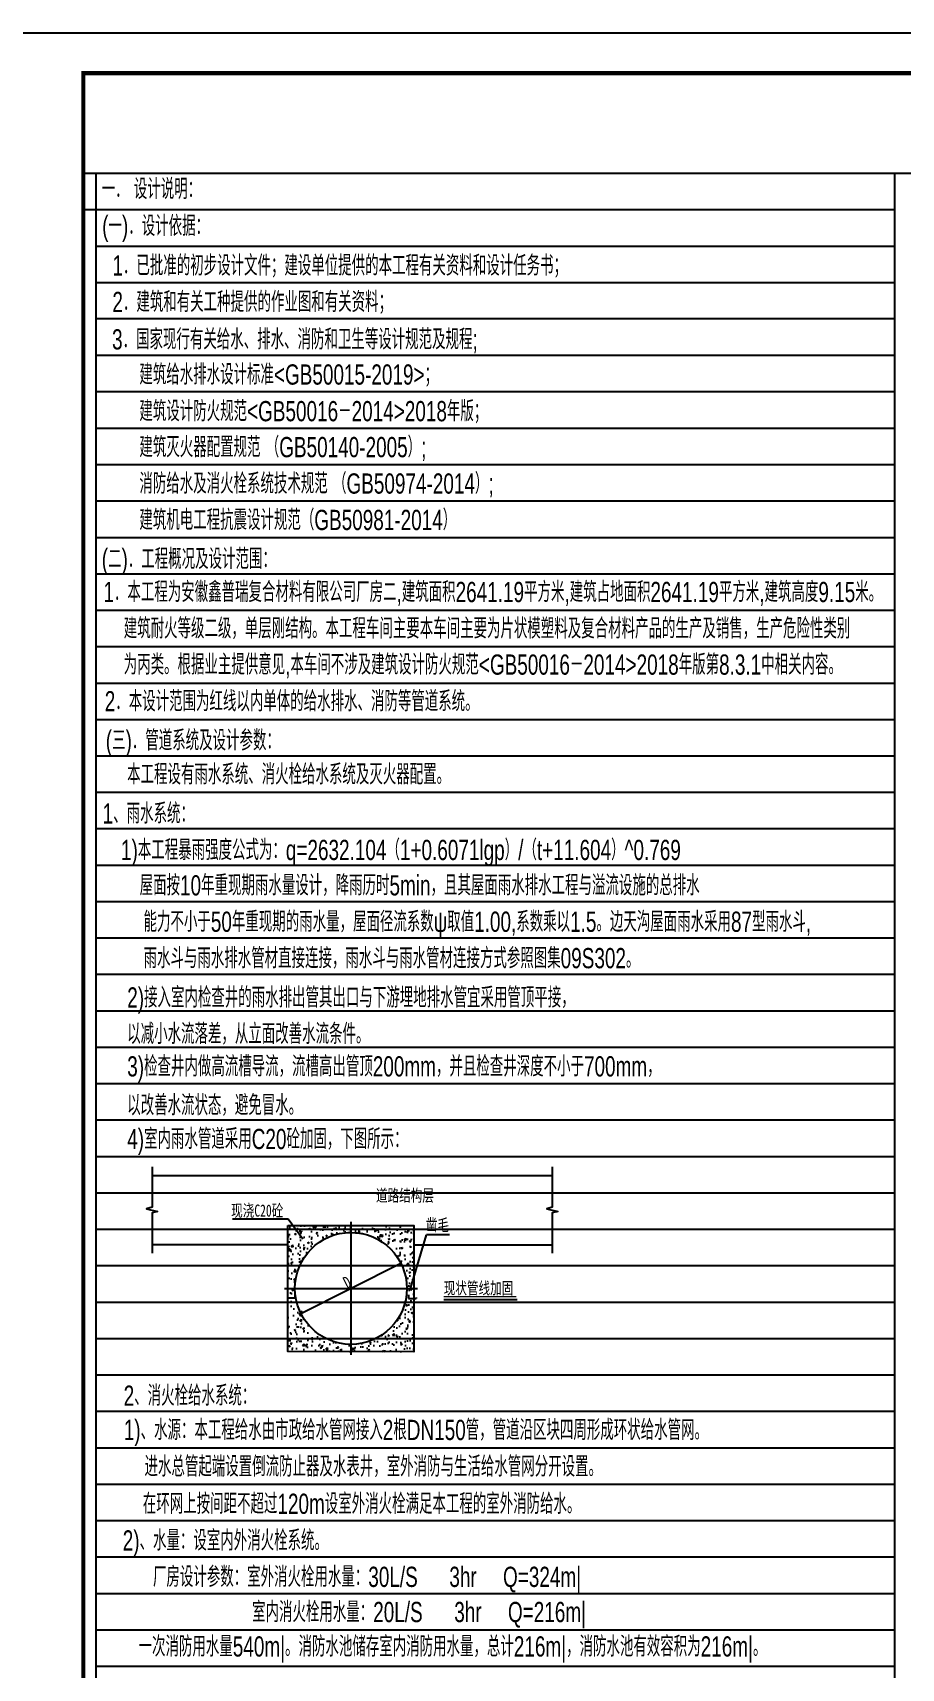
# Model space of a CAD drawing. Header units: millimetres. Extents: x 3804182 to 7463862, y 18008854 to 19247705.
# Drawn here: x 4725322 to 4746784, y 19077360 to 19117785 of the extents above; entities that cross this region are included whole.
import ezdxf

# ---------------------------------------------------------------- set-up
doc = ezdxf.new("R2010")
doc.units = ezdxf.units.MM
doc.header["$LTSCALE"] = 1000
doc.header["$MEASUREMENT"] = 0
doc.linetypes.add('CENTER', pattern=[50.8, 31.75, -6.35, 6.35, -6.35])
doc.layers.get('Defpoints').update_dxf_attribs({"color": 1})
for name, color, linetype in [('AXIS_外部', 171, 'Continuous'), ('JZ_0', 7, 'Continuous'), ('JZ_TEXT', 42, 'Continuous'), ('TK', 4, 'Continuous'), ('YSG', 240, 'Continuous')]:
    doc.layers.add(name, color=color, linetype=linetype)
doc.styles.add('_TCH_DIM', font='SIMPLEX', dxfattribs={"bigfont": 'GBCBIG'})
doc.styles.add('DXF', font='ros.shx', dxfattribs={"width": 0.7, "bigfont": 'hzs.shx'})
doc.styles.add('fs', font='', dxfattribs={"width": 0.7})
doc.styles.get('fs').set_extended_font_data('FangSong_GB2312')
doc.dimstyles.new('20', dxfattribs={"dimtxt": 3.5, "dimasz": 1, "dimexe": 2.5, "dimexo": 3, "dimgap": 1, "dimtad": 1, "dimdec": 0, "dimlfac": 0.2, "dimzin": 0, "dimdsep": 46, "dimtxsty": '_TCH_DIM', "dimblk": 'ARCHTICK', "dimcen": 0.09, "dimclrt": 7, "dimazin": 2, "dimtfac": 1, "dimtdec": 0, "dimtix": 1, "dimtmove": 2, "dimatfit": 3, "dimfxl": 0, "dimtolj": 1, "dimtzin": 0, "dimarcsym": 0})

# ---------------------------------------------------------------- blocks, each defined once
blk = doc.blocks.new('_ArchTick')
at = {"color": 0, "linetype": 'ByBlock', "const_width": 0.4}
blk.add_lwpolyline([(-0.5, -0.5), (0.5, 0.5)], dxfattribs=at)
blk = doc.blocks.new('*D60')
at = {"color": 0, "lineweight": -2}
for p, q in [((4733110, 19088308), (4733184, 19088308)), ((4733110, 19088132), (4733184, 19088132)), ((4733182, 19088132), (4733182, 19088308))]:
    blk.add_line(p, q, dxfattribs=at)
at = {"layer": 'Defpoints', "color": 0}
for p in [(4733107, 19088308), (4733107, 19088132), (4733182, 19088308)]:
    blk.add_point(p, dxfattribs=at)
at = {"color": 0, "lineweight": -2}
for p, rotation in [((4733182, 19088308), 90), ((4733182, 19088132), 270)]:
    blk.add_blockref('_ArchTick', p, dxfattribs=dict(at, rotation=rotation))
at = {"color": 7, "insert": (4733011, 19088475), "char_height": 3, "attachment_point": 5, "rotation": 90, "style": 'fs'}
blk.add_mtext('\\A1;20', dxfattribs=at)
blk = doc.blocks.new('*D61')
at = {"color": 0, "lineweight": -2}
for p, q in [((4734611, 19086589), (4734611, 19086496)), ((4734611, 19086498), (4734796, 19086498)), ((4734796, 19086527), (4734796, 19086496))]:
    blk.add_line(p, q, dxfattribs=at)
at = {"layer": 'Defpoints', "color": 0}
for p in [(4734611, 19086592), (4734796, 19086530), (4734796, 19086498)]:
    blk.add_point(p, dxfattribs=at)
at = {"color": 0, "lineweight": -2, "rotation": 180}
blk.add_blockref('_ArchTick', (4734611, 19086498), dxfattribs=at)
at = {"color": 0, "lineweight": -2}
blk.add_blockref('_ArchTick', (4734796, 19086498), dxfattribs=at)
at = {"color": 7, "insert": (4735126, 19086691), "char_height": 3, "attachment_point": 5, "style": 'fs'}
blk.add_mtext('\\A1;20', dxfattribs=at)
blk = doc.blocks.new('*D62')
at = {"color": 0, "lineweight": -2}
for p, q in [((4731626, 19086496), (4731626, 19086508)), ((4731802, 19086505), (4731626, 19086505)), ((4731802, 19086565), (4731802, 19086503))]:
    blk.add_line(p, q, dxfattribs=at)
at = {"layer": 'Defpoints', "color": 0}
for p in [(4731626, 19086505), (4731626, 19086493), (4731802, 19086568)]:
    blk.add_point(p, dxfattribs=at)
at = {"color": 0, "lineweight": -2, "rotation": 180}
blk.add_blockref('_ArchTick', (4731626, 19086505), dxfattribs=at)
at = {"color": 0, "lineweight": -2}
blk.add_blockref('_ArchTick', (4731802, 19086505), dxfattribs=at)
at = {"color": 7, "insert": (4731287, 19086711), "char_height": 3, "attachment_point": 5, "style": 'fs'}
blk.add_mtext('\\A1;20', dxfattribs=at)
blk = doc.blocks.new('GeYuanFrame_81732782', base_point=(20.09, 4.53))
at = {"layer": 'TK'}
blk.add_lwpolyline([(20.09, 4.53), (20.09, 598.53), (861.09, 598.53), (861.09, 4.53)], close=True, dxfattribs=at)
at = {"layer": 'TK', "const_width": 1}
blk.add_lwpolyline([(45.09, 588.53), (851.09, 588.53), (851.09, 14.53), (45.09, 14.53)], close=True, dxfattribs=at)

msp = doc.modelspace()

# ---------------------------------------------------------------- hatches: boundary and pattern name
h = msp.add_hatch()
h.set_pattern_fill('AR-CONC', color=8, scale=2.112676, style=0)
h.set_pattern_definition([(50, (4647568.4, 19071297.44), (384.8972, -33.6741), [40.2465, -442.7113]), (355, (4647568.4, 19071297.44), (-74.4567, 403.6408), [32.1972, -354.169]), (100.451, (4647600.46, 19071294.64), (310.4419, 369.9648), [34.2042, -376.2465]), (46.1842, (4647568.4, 19071404.77), (572.7022, -88.8218), [60.3697, -664.067]), (96.6356, (4647616.1, 19071397.36), (501.5582, 522.73), [51.3063, -564.3697]), (351.184, (4647568.4, 19071404.77), (501.559, 522.729), [48.2958, -531.2535]), (21, (4647622.05, 19071377.94), (320.3131, -216.0539), [40.2465, -442.7113]), (326, (4647622.05, 19071377.94), (130.5677, 389.1295), [32.1972, -354.169]), (71.4514, (4647648.74, 19071359.93), (450.8799, 173.0765), [34.2042, -376.2465]), (37.5, (4647568.39, 19071297.44), (6.52522, 178.6374), [0, -349.87606, 0, -359.5352, 0, -355.51056]), (7.5, (4647568.39, 19071297.44), (141.1683, 211.6491), [0, -204.98873, 0, -341.82676, 0, -135.4965]), (327.5, (4647448.72, 19071297.44), (286.459, -12.10298), [0, -134.15493, 0, -418.5634, 0, -555.4014]), (317.5, (4647395.06, 19071297.44), (312.949, 53.71794), [0, -174.4014, 0, -277.969, 0, -394.4155])])
edge = h.paths.add_edge_path(flags=16)
edge.add_arc((4733184, 19086749.5), 1382.4, 0, 360)
h.paths.add_polyline_path([(4731625.9, 19088307.9), (4734742.2, 19088307.9), (4734742.2, 19085180.3), (4731625.9, 19085191.1)])

# ---------------------------------------------------------------- linework, layer by layer
for p, q in [((4728269.7, 19089540.3), (4738161.4, 19089540.3)), ((4731625.9, 19087828.8), (4728269.7, 19087828.8)), ((4734742.2, 19087828.8), (4738161.4, 19087828.8)), ((4731949.2, 19086128.2), (4734418.9, 19087370.9)), ((4735479.8, 19086473.3), (4737291.1, 19086473.3))]:
    msp.add_line(p, q)
at = {"ltscale": 0.2}
for p, q in [((4731630.3, 19088464), (4730260.5, 19088464)), ((4731993, 19087969), (4731630.3, 19088464)), ((4734654.9, 19086749.5), (4735053.6, 19088073.4)), ((4735623.7, 19088073.4), (4735053.6, 19088073.4))]:
    msp.add_line(p, q, dxfattribs=at)
at = {"linetype": 'CENTER'}
for p, q in [((4733181.7, 19088393.5), (4733186.4, 19085105.6)), ((4731539.6, 19086749.5), (4734827.5, 19086749.5))]:
    msp.add_line(p, q, dxfattribs=at)
for points in [[(4728269.7, 19089751.6), (4728269.7, 19088755), (4728133.6, 19088718.5), (4728405.7, 19088650.6), (4728269.7, 19088614.1), (4728269.7, 19087617.5)], [(4738161.4, 19089751.6), (4738161.4, 19088755), (4738025.4, 19088718.5), (4738297.5, 19088650.6), (4738161.4, 19088614.1), (4738161.4, 19087617.5)]]:
    msp.add_lwpolyline(points)
msp.add_lwpolyline([(4731625.9, 19088307.9), (4734742.2, 19088307.9), (4734742.2, 19085180.3), (4731625.9, 19085191.1)], close=True)
at = {"const_width": 35.2}
for points in [[(4731624.6, 19086749.5), (4731801.7, 19086749.5)], [(4734566.4, 19086749.5), (4734743.5, 19086749.5)], [(4735479.8, 19086543.8), (4737269.4, 19086543.8)]]:
    msp.add_lwpolyline(points, dxfattribs=at)
at = {"color": 5}
msp.add_circle((4733184, 19086749.5), 1382.4, dxfattribs=at)
at = {"layer": 'JZ_0', "color": 8}
for p, q in [((4726571.6, 19063912.5), (4726571.6, 19114312.5)), ((4726571.6, 19114312.5), (4787049.3, 19114312.5)), ((4726893.5, 19059384.9), (4726893.5, 19114312.5)), ((4746623.5, 19059384.9), (4746623.5, 19114312.5)), ((4726571.6, 19113412.5), (4746623.5, 19113412.5)), ((4726893.5, 19112512.5), (4746623.5, 19112512.5)), ((4726893.5, 19111612.5), (4746623.5, 19111612.5)), ((4746623.5, 19110712.5), (4726893.5, 19110712.5)), ((4726893.5, 19109812.5), (4746623.5, 19109812.5)), ((4746623.5, 19108912.5), (4726893.5, 19108912.5)), ((4726893.5, 19108012.5), (4746623.5, 19108012.5)), ((4726893.5, 19107112.5), (4746623.5, 19107112.5)), ((4726893.5, 19106212.5), (4746623.5, 19106212.5)), ((4726893.5, 19105312.5), (4746623.5, 19105312.5)), ((4726893.5, 19104412.5), (4746623.5, 19104412.5)), ((4726893.5, 19103512.5), (4746623.5, 19103512.5)), ((4726893.5, 19102612.5), (4746623.5, 19102612.5)), ((4726893.5, 19101712.5), (4746623.5, 19101712.5)), ((4726893.5, 19100812.5), (4746623.5, 19100812.5)), ((4726893.5, 19099912.5), (4746623.5, 19099912.5)), ((4726893.5, 19099012.5), (4746623.5, 19099012.5)), ((4726893.5, 19098112.5), (4746623.5, 19098112.5)), ((4726893.5, 19097212.5), (4746623.5, 19097212.5)), ((4726893.5, 19096312.5), (4746623.5, 19096312.5)), ((4726893.5, 19095412.5), (4746623.5, 19095412.5)), ((4726893.5, 19094512.5), (4746623.5, 19094512.5)), ((4726893.5, 19093612.5), (4746623.5, 19093612.5)), ((4726893.5, 19092712.5), (4746623.5, 19092712.5)), ((4726893.5, 19091812.5), (4746623.5, 19091812.5)), ((4726893.5, 19090912.5), (4746623.5, 19090912.5)), ((4726893.5, 19090012.5), (4746623.5, 19090012.5)), ((4726893.5, 19089112.5), (4746623.5, 19089112.5)), ((4726893.5, 19088212.5), (4746623.5, 19088212.5)), ((4726893.5, 19087312.5), (4746623.5, 19087312.5)), ((4726893.5, 19086412.5), (4746623.5, 19086412.5)), ((4726893.5, 19085512.5), (4746623.5, 19085512.5)), ((4726893.5, 19084612.5), (4746623.5, 19084612.5)), ((4726893.5, 19083712.5), (4746623.5, 19083712.5)), ((4726893.5, 19082812.5), (4746623.5, 19082812.5)), ((4726893.5, 19081912.5), (4746623.5, 19081912.5)), ((4726893.5, 19081012.5), (4746623.5, 19081012.5)), ((4726893.5, 19080112.5), (4746623.5, 19080112.5)), ((4726893.5, 19079212.5), (4746623.5, 19079212.5)), ((4726893.5, 19078312.5), (4746623.5, 19078312.5)), ((4726893.5, 19077412.5), (4746623.5, 19077412.5))]:
    msp.add_line(p, q, dxfattribs=at)

# ---------------------------------------------------------------- block references
at = {"xscale": 105.6338028164962, "yscale": 105.6338028167374, "zscale": 105.6338028168191}
for p, rotation in [((4734418.9, 19087370.9), 26.71058105784233), ((4731949.2, 19086128.2), 206.7105810578423)]:
    msp.add_blockref('_ArchTick', p, dxfattribs=dict(at, rotation=rotation))
at = {"layer": 'AXIS_外部', "xscale": 100, "yscale": 100, "zscale": 100}
msp.add_blockref('GeYuanFrame_81732782', (4724071.6, 19058384.9), dxfattribs=at)

# ---------------------------------------------------------------- texts
at = {"color": 7, "style": 'fs', "width": 0.7}
for s, p in [('道路结构层', (4733803.1, 19088897.7)), ('现浇C20砼', (4730225.2, 19088523.6)), ('凿毛', (4735036.9, 19088169.6))]:
    msp.add_text(s, height=300, dxfattribs=at).set_placement(p)
at = {"insert": (4733090, 19086903.5), "char_height": 300, "attachment_point": 5, "rotation": 26.71058, "style": 'fs'}
msp.add_mtext('\\A1;D', dxfattribs=at)
at = {"layer": 'JZ_TEXT', "style": 'DXF', "width": 0.7}
for s, p in [('一． 设计说明：', (4727025.4, 19113672.6)), ('(一)．设计依据：', (4727038.5, 19112760.6)), ('1．已批准的初步设计文件；建设单位提供的本工程有关资料和设计任务书；', (4727290.9, 19111781)), ('2．建筑和有关工种提供的作业图和有关资料；', (4727290.9, 19110881)), ('3．国家现行有关给水、排水、消防和卫生等设计规范及规程;', (4727282.3, 19109956.2)), ('建筑给水排水设计标准<GB50015-2019>；', (4727957.5, 19109087.2)), ('建筑设计防火规范<GB50016－2014>2018年版；', (4727957.5, 19108181.5)), ('建筑灭火器配置规范 （GB50140-2005）;', (4727957.5, 19107292.7)), ('消防给水及消火栓系统技术规范 （GB50974-2014）;', (4727957.5, 19106392.7)), ('建筑机电工程抗震设计规范（GB50981-2014）', (4727957.5, 19105492.7)), ('(二)．工程概况及设计范围：', (4727028.1, 19104528.6)), ('1．本工程为安徽鑫普瑞复合材料有限公司厂房二,建筑面积2641.19平方米,建筑占地面积2641.19平方米,建筑高度9.15米。', (4727068.9, 19103711.7)), ('建筑耐火等级二级，单层刚结构。本工程车间主要本车间主要为片状模塑料及复合材料产品的生产及销售，生产危险性类别', (4727570.3, 19102811.7)), ('为丙类。根据业主提供意见,本车间不涉及建筑设计防火规范<GB50016－2014>2018年版第8.3.1中相关内容。', (4727570.3, 19101917.9)), ('2．本设计范围为红线以内单体的给水排水、消防等管道系统。', (4727101.7, 19101011.7)), ('(三)．管道系统及设计参数：', (4727127.4, 19100044.4)), ('本工程设有雨水系统、消火栓给水系统及灭火器配置。', (4727654.8, 19099204.4)), ('1、雨水系统：', (4727050.1, 19098237.9)), ('1)本工程暴雨强度公式为：q=2632.104（1+0.6071lgp）/（t+11.604）^ 0.769', (4727503.2, 19097336.5)), ('屋面按10年重现期雨水量设计，降雨历时5min，且其屋面雨水排水工程与溢流设施的总排水', (4727964.2, 19096462.3)), ('能力不小于50年重现期的雨水量，屋面径流系数ψ取值1.00,系数乘以1.5。边天沟屋面雨水采用87型雨水斗,', (4728060.4, 19095562.3)), ('雨水斗与雨水排水管材直接连接，雨水斗与雨水管材连接方式参照图集09S302。', (4728060.4, 19094662.3)), ('2)接入室内检查井的雨水排出管其出口与下游埋地排水管宜采用管顶平接，', (4727656.9, 19093690.8)), ('以减小水流落差，从立面改善水流条件。', (4727656.9, 19092790.8)), ('3)检查井内做高流槽导流，流槽高出管顶200mm，并且检查井深度不小于700mm，', (4727656.9, 19091987.4)), ('以改善水流状态，避免冒水。', (4727656.9, 19091028.2)), ('4)室内雨水管道采用C20砼加固，下图所示：', (4727656.9, 19090193.1)), ('2、消火栓给水系统：', (4727569.1, 19083849.2)), ('1)、水源：本工程给水由市政给水管网接入2根DN150管，管道沿区块四周形成环状给水管网。', (4727571.4, 19083001.4)), ('进水总管起端设置倒流防止器及水表井，室外消防与生活给水管网分开设置。', (4728084.1, 19082098)), ('在环网上按间距不超过120m设室外消火栓满足本工程的室外消防给水。', (4728042.7, 19081176.4)), ('2)、水量：设室内外消火栓系统。', (4727545.5, 19080270.7)), ('厂房设计参数：室外消火栓用水量：30L/S      3hr     Q=324m|', (4728293.4, 19079370.7)), ('室内消火栓用水量：20L/S      3hr     Q=216m|', (4730742.6, 19078501.4))]:
    msp.add_text(s, height=500, dxfattribs=at).set_placement(p)
at = {"layer": 'JZ_TEXT', "color": 1, "style": 'DXF', "width": 0.7}
msp.add_text(' 一次消防用水量540m|。消防水池储存室内消防用水量，总计216m|，消防水池有效容积为216m|。', height=500, dxfattribs=at).set_placement((4727807.5, 19077650.3))
at = {"layer": 'YSG', "color": 7, "style": 'fs', "width": 0.7}
msp.add_text('现状管线加固', height=300, dxfattribs=at).set_placement((4735478.4, 19086606.9))

# ---------------------------------------------------------------- dimensions: what is measured, and where the dimension line sits
dim = msp.add_linear_dim(base=(4733181.8, 19088307.9), p1=(4733106.9, 19088131.8), p2=(4733106.9, 19088307.9), angle=90, text='20', dimstyle='20', override={"dimtxt": 3, "dimtxsty": 'fs'})
dim.commit()
dim.dimension.update_dxf_attribs({"geometry": '*D60', "text_midpoint": (4733011.1, 19088475.2), "dimtype": 129})
for base, p1, p2, picture, middle in [((4731625.9, 19086505.3), (4731801.9, 19086568.2), (4731625.9, 19086492.9), '*D62', (4731286.7, 19086711.3)), ((4734795.5, 19086498), (4734610.7, 19086591.6), (4734795.5, 19086530.2), '*D61', (4735126.5, 19086690.6))]:
    dim = msp.add_linear_dim(base=base, p1=p1, p2=p2, text='20', dimstyle='20', override={"dimtxt": 3, "dimtxsty": 'fs'})
    dim.commit()
    dim.dimension.update_dxf_attribs({"geometry": picture, "text_midpoint": middle, "dimtype": 128})

doc.saveas('drawing.dxf')
